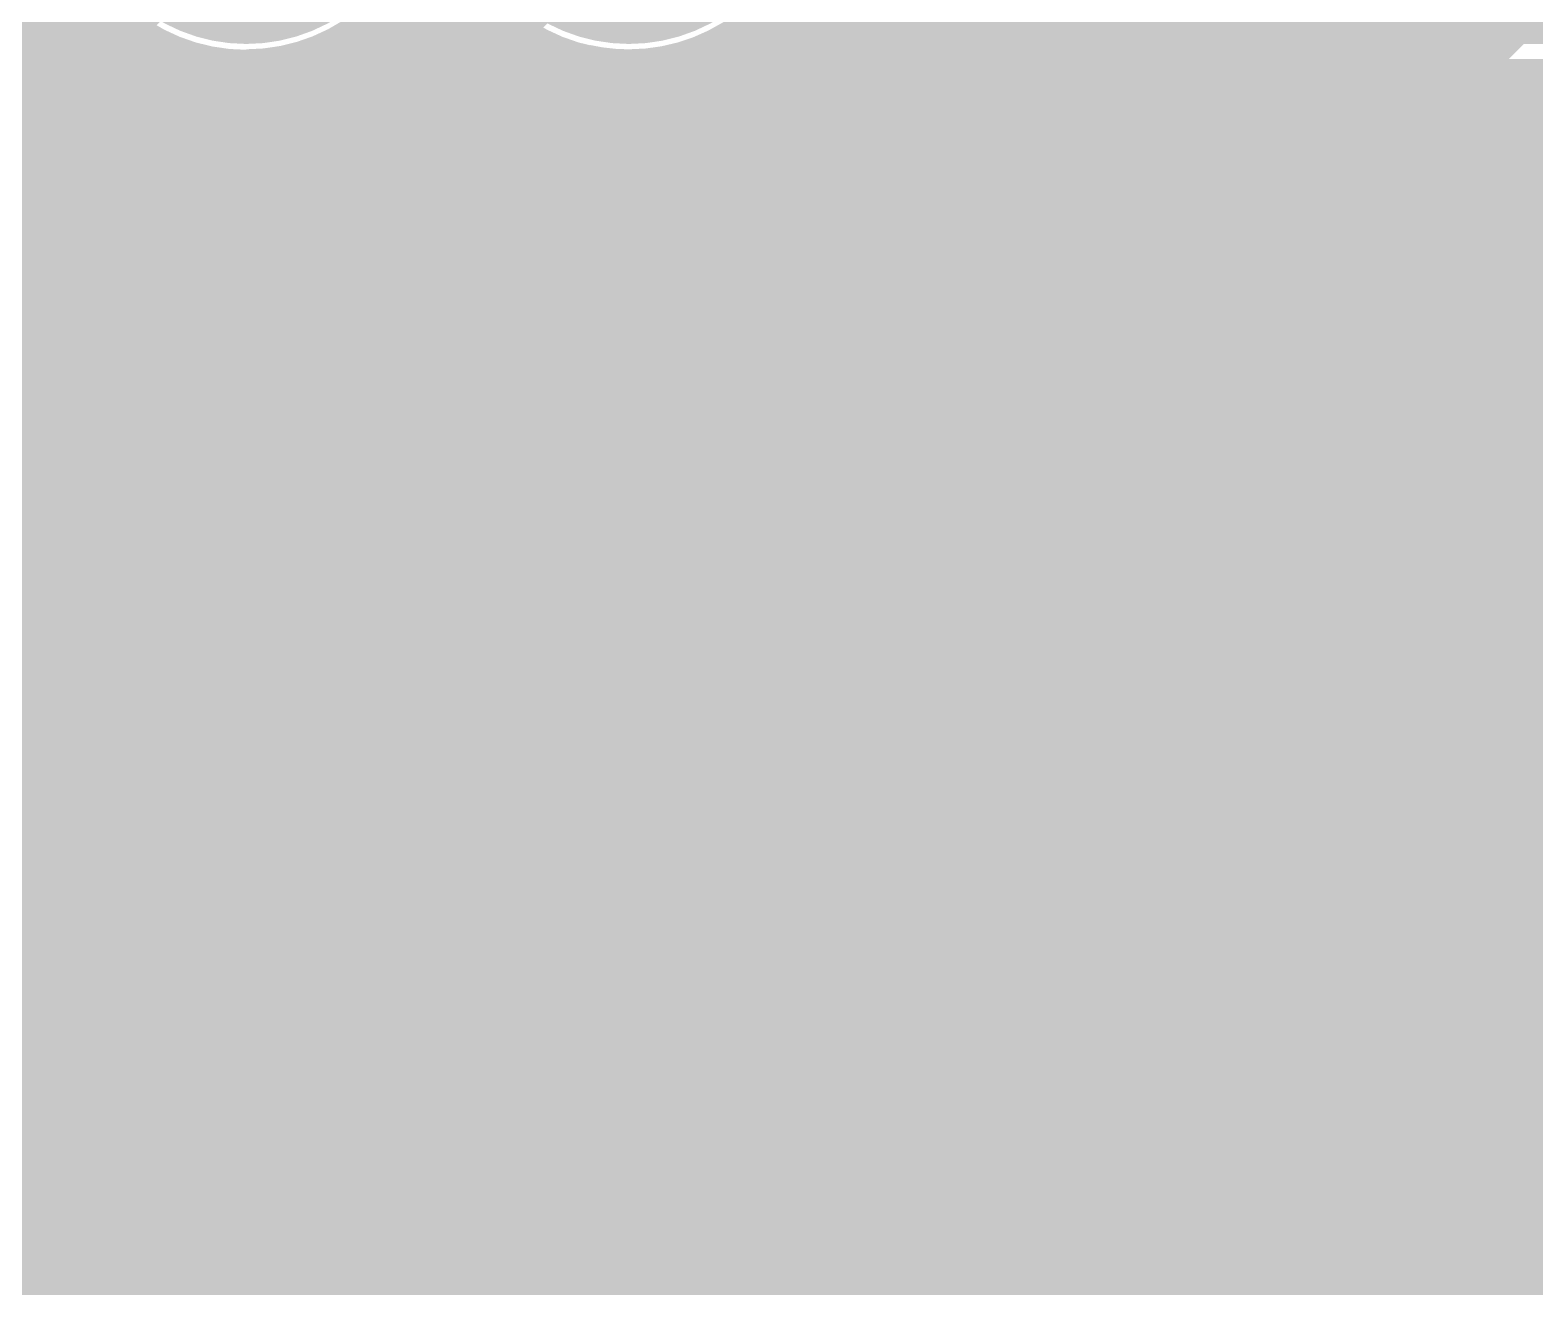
# Model space of a CAD drawing. Extents: x -72 to 72, y -47 to 50.
# Drawn here: x 0.33 to 8.19, y 40.23 to 46.8 of the extents above; entities that cross this region are included whole.
import ezdxf

# ---------------------------------------------------------------- set-up
doc = ezdxf.new("R2010")
doc.units = 0
doc.header["$MEASUREMENT"] = 0
doc.layers.get('0').update_dxf_attribs({"linetype": 'CONTINUOUS'})
for name, color, linetype in [('22-303-0_BOT', 7, 'CONTINUOUS'), ('22-303-0_DRD', 7, 'CONTINUOUS'), ('22-303-0_GND', 6, 'CONTINUOUS'), ('22-303-0_IN1', 4, 'CONTINUOUS'), ('22-303-0_IN2', 3, 'CONTINUOUS'), ('22-303-0_PWR', 5, 'CONTINUOUS'), ('22-303-0_SMB', 10, 'CONTINUOUS'), ('22-303-0_SMT', 14, 'CONTINUOUS'), ('22-303-0_SPB', 9, 'CONTINUOUS'), ('22-303-0_SPT', 12, 'CONTINUOUS'), ('22-303-0_SSB', 11, 'CONTINUOUS'), ('22-303-0_SST', 13, 'CONTINUOUS'), ('22-303-0_TOP', 8, 'CONTINUOUS'), ('THRUHOLE_TAP', 7, 'CONTINUOUS')]:
    doc.layers.add(name, color=color, linetype=linetype)

# ---------------------------------------------------------------- blocks, each defined once
blk = doc.blocks.new('RECTANGLE_5')
blk.add_solid([(0.9017, 0.508), (0.9017, -0.508), (-0.9017, 0.508), (-0.9017, -0.508)])
blk = doc.blocks.new('ROUND_44')
at = {"const_width": 0.29972}
blk.add_lwpolyline([(-0.14986, 0, 1), (0.14986, 0, 1)], format="xyb", close=True, dxfattribs=at)
blk = doc.blocks.new('ROUND_48')
at = {"const_width": 0.29972}
blk.add_lwpolyline([(-0.14986, 0, 1), (0.14986, 0, 1)], format="xyb", close=True, dxfattribs=at)
blk = doc.blocks.new('ROUND_70')
at = {"const_width": 0.89916}
blk.add_lwpolyline([(-0.44958, 0, 1), (0.44958, 0, 1)], format="xyb", close=True, dxfattribs=at)
blk = doc.blocks.new('SQUARE_71')
blk.add_solid([(0.89916, 0.89916), (0.89916, -0.89916), (-0.89916, 0.89916), (-0.89916, -0.89916)])
blk = doc.blocks.new('ROUND_81')
at = {"const_width": 0.0635}
blk.add_lwpolyline([(-0.03175, 0, 1), (0.03175, 0, 1)], format="xyb", close=True, dxfattribs=at)
blk = doc.blocks.new('ROUND_53')
at = {"const_width": 0.29972}
blk.add_lwpolyline([(-0.14986, 0, 1), (0.14986, 0, 1)], format="xyb", close=True, dxfattribs=at)
blk = doc.blocks.new('ROUND_82')
at = {"const_width": 0.50038}
blk.add_lwpolyline([(-0.25019, 0, 1), (0.25019, 0, 1)], format="xyb", close=True, dxfattribs=at)
blk = doc.blocks.new('ROUND_89')
at = {"const_width": 0.89916}
blk.add_lwpolyline([(-0.44958, 0, 1), (0.44958, 0, 1)], format="xyb", close=True, dxfattribs=at)
blk = doc.blocks.new('SQUARE_90')
blk.add_solid([(0.89916, 0.89916), (0.89916, -0.89916), (-0.89916, 0.89916), (-0.89916, -0.89916)])
blk = doc.blocks.new('RECTANGLE_3')
blk.add_solid([(1.6002, 0.8001), (1.6002, -0.8001), (-1.6002, 0.8001), (-1.6002, -0.8001)])
blk = doc.blocks.new('ROUND_95')
at = {"const_width": 0.10033}
blk.add_lwpolyline([(-0.050164, 0, 1), (0.050164, 0, 1)], format="xyb", close=True, dxfattribs=at)

msp = doc.modelspace()

# ---------------------------------------------------------------- linework, layer by layer
at = {"layer": '22-303-0_BOT'}
for points, const_width in [([(4.699, 49.403), (4.699, 32.42564)], 0.254), ([(4.9276, 49.403), (4.9276, 32.28848)], 0.254), ([(5.1562, 49.403), (5.1562, 32.5247)], 0.254), ([(5.3848, 49.403), (5.3848, 32.60344)], 0.254), ([(5.6134, 49.403), (5.6134, 32.5882)], 0.254), ([(5.842, 49.403), (5.842, 32.4739)], 0.254), ([(6.0706, 49.403), (6.0706, 31.91764)], 0.254), ([(6.2992, 49.403), (6.2992, 32.42564)], 0.254), ([(6.5278, 49.403), (6.5278, 45.0342)], 0.254), ([(6.7564, 49.403), (6.7564, 45.0342)], 0.254), ([(6.985, 49.403), (6.985, 45.0342)], 0.254), ([(7.2136, 49.403), (7.2136, 45.0342)], 0.254), ([(7.4422, 49.403), (7.4422, 45.0342)], 0.254), ([(7.6708, 49.403), (7.6708, 45.0342)], 0.254), ([(9.9949, 48.7299), (7.7851, 48.7299), (7.7851, 46.5201)], 0.254), ([(4.4704, 47.32528), (4.4704, 32.48152)], 0.254), ([(2.413, 47.17542), (2.413, 45.0342)], 0.254), ([(0.3556, 47.06874), (0.3556, 45.0342)], 0.254), ([(0.5842, 47.03826), (0.5842, 45.0342)], 0.254), ([(2.6416, 46.95952), (2.6416, 39.14648)], 0.254), ([(4.2418, 46.91888), (4.2418, 32.44596)], 0.254), ([(2.1844, 46.85792), (2.1844, 45.0342)], 0.254), ([(0.8128, 46.79188), (0.8128, 45.0342)], 0.254), ([(2.8702, 46.75124), (2.8702, 39.3827)], 0.254), ([(4.0132, 46.72838), (4.0132, 32.29864)], 0.254), ([(0.93472, 46.7106), (-0.01524, 46.7106)], 0.254), ([(1.0414, 46.65726), (1.0414, 45.0342)], 0.254), ([(1.9558, 46.69536), (1.9558, 45.0342)], 0.254), ([(2.9337, 46.7106), (1.98374, 46.7106)], 0.254), ([(7.7851, 46.7106), (3.98272, 46.7106)], 0.254), ([(1.27, 46.58868), (1.27, 45.0342)], 0.254), ([(1.4986, 46.5709), (1.4986, 45.0342)], 0.254), ([(1.7272, 46.60392), (1.7272, 45.0342)], 0.254), ([(3.0988, 46.6344), (3.0988, 39.46144)], 0.254), ([(3.3274, 46.57852), (3.3274, 39.4462)], 0.254), ([(3.556, 46.57598), (3.556, 39.3319)], 0.254), ([(3.7846, 46.6217), (3.7846, 29.69768)], 0.254), ([(9.9949, 46.5201), (7.7851, 46.5201)], 0.254), ([(7.8994, 46.5201), (7.8994, 45.0342)], 0.254), ([(8.128, 46.5201), (8.128, 45.0342)], 0.254), ([(17.8181, 46.482), (-10.47496, 46.482)], 0.254), ([(17.58188, 46.2534), (-10.70356, 46.2534)], 0.254), ([(8.65886, 46.0248), (-10.93216, 46.0248)], 0.254), ([(8.382, 45.7962), (-11.22426, 45.7962)], 0.254), ([(7.62, 45.466), (7.62, 44.2214)], 0.635), ([(8.2931, 45.5676), (-11.82878, 45.5676)], 0.254), ([(8.29818, 45.339), (-11.72718, 45.339)], 0.254), ([(8.39978, 45.1104), (-11.7221, 45.1104)], 0.254), ([(2.4765, 45.0342), (0.0635, 45.0342)], 0.254), ([(1.27, 45.0342), (1.27, 44.2214)], 0.254), ([(2.4765, 45.0342), (2.4765, 43.4086)], 0.254), ([(8.46582, 45.0342), (6.4135, 45.0342)], 0.254), ([(6.4135, 45.0342), (6.4135, 43.4086)], 0.254), ([(7.62, 45.0342), (7.62, 44.2214)], 0.254), ([(6.4135, 44.8818), (2.4765, 44.8818)], 0.254), ([(6.4135, 44.6532), (2.4765, 44.6532)], 0.254), ([(7.62, 44.2214), (1.27, 44.2214)], 0.635), ([(6.4135, 44.4246), (2.4765, 44.4246)], 0.254), ([(0.0635, 44.2214), (1.27, 44.2214)], 0.254), ([(2.4765, 44.2214), (1.27, 44.2214)], 0.254), ([(1.27, 43.4086), (1.27, 44.2214)], 0.254), ([(6.4135, 44.2214), (7.62, 44.2214)], 0.254), ([(7.62, 43.4086), (7.62, 44.2214)], 0.254), ([(6.4135, 44.196), (2.4765, 44.196)], 0.254), ([(6.4135, 43.9674), (2.4765, 43.9674)], 0.254), ([(6.4135, 43.7388), (2.4765, 43.7388)], 0.254), ([(6.4135, 43.5102), (2.4765, 43.5102)], 0.254), ([(2.4765, 43.4086), (0.0635, 43.4086)], 0.254), ([(0.3556, 43.4086), (0.3556, 41.6814)], 0.254), ([(0.5842, 43.4086), (0.5842, 41.6814)], 0.254), ([(0.8128, 43.4086), (0.8128, 41.6814)], 0.254), ([(1.0414, 43.4086), (1.0414, 41.6814)], 0.254), ([(1.27, 43.4086), (1.27, 41.6814)], 0.254), ([(1.4986, 43.4086), (1.4986, 41.6814)], 0.254), ([(1.7272, 43.4086), (1.7272, 41.6814)], 0.254), ([(1.9558, 43.4086), (1.9558, 41.6814)], 0.254), ([(2.1844, 43.4086), (2.1844, 41.6814)], 0.254), ([(2.413, 43.4086), (2.413, 41.6814)], 0.254), ([(8.8265, 43.4086), (6.4135, 43.4086)], 0.254), ([(6.5278, 43.4086), (6.5278, 41.6814)], 0.254), ([(6.7564, 43.4086), (6.7564, 41.6814)], 0.254), ([(6.985, 43.4086), (6.985, 41.6814)], 0.254), ([(7.2136, 43.4086), (7.2136, 41.6814)], 0.254), ([(7.4422, 43.4086), (7.4422, 41.6814)], 0.254), ([(7.6708, 43.4086), (7.6708, 41.6814)], 0.254), ([(7.8994, 43.4086), (7.8994, 41.6814)], 0.254), ([(8.128, 43.4086), (8.128, 41.6814)], 0.254), ([(16.77416, 43.2816), (-1.87452, 43.2816)], 0.254), ([(16.83258, 43.053), (-10.83818, 43.053)], 0.254), ([(16.91132, 42.8244), (-10.8331, 42.8244)], 0.254), ([(17.00784, 42.5958), (-10.922, 42.5958)], 0.254), ([(17.12722, 42.3672), (-11.19886, 42.3672)], 0.254), ([(17.26946, 42.1386), (-14.9098, 42.1386)], 0.254), ([(17.43964, 41.91), (-15.0241, 41.91)], 0.254), ([(17.64538, 41.6814), (-0.18796, 41.6814)], 0.254), ([(2.4765, 41.6814), (0.0635, 41.6814)], 0.254), ([(2.4765, 41.6814), (2.4765, 40.0558)], 0.254), ([(6.4135, 41.6814), (6.4135, 40.0558)], 0.254), ([(8.8265, 41.6814), (6.4135, 41.6814)], 0.254), ([(6.4135, 41.4528), (2.4765, 41.4528)], 0.254), ([(6.4135, 41.2242), (2.4765, 41.2242)], 0.254), ([(6.4135, 40.9956), (2.4765, 40.9956)], 0.254), ([(1.27, 40.8686), (0.0254, 39.624), (-2.286, 39.624)], 0.381), ([(7.62, 40.8686), (9.652, 40.8686)], 0.381), ([(6.4135, 40.767), (2.4765, 40.767)], 0.254), ([(6.4135, 40.5384), (2.4765, 40.5384)], 0.254), ([(6.4135, 40.3098), (2.4765, 40.3098)], 0.254)]:
    msp.add_lwpolyline(points, dxfattribs=dict(at, const_width=const_width))
at = {"layer": '22-303-0_BOT', "const_width": 0.254}
for points in [[(3.45948, 46.5709, 0.4142136), (4.51358, 47.625)], [(-0.54102, 46.5709, 0.3224026), (0.45974, 47.28972)], [(0.45974, 47.28972, 0.3224026), (1.4605, 46.56836)], [(1.4605, 46.5709, 0.3221914), (2.45872, 47.28972)], [(2.45872, 47.28972, 0.3224026), (3.45948, 46.56836)], [(8.89, 46.07052, 0.4142136), (8.28548, 45.466)], [(8.28548, 45.466, 0.2012268), (8.46636, 45.03475)]]:
    msp.add_lwpolyline(points, format="xyb", dxfattribs=at)
at = {"layer": '22-303-0_DRD', "const_width": 0.254}
for points in [[(4.445, 46.355), (3.175, 45.085)], [(4.445, 45.085), (3.175, 46.355)], [(5.842, 46.355), (4.572, 45.085)], [(5.842, 45.085), (4.572, 46.355)], [(8.255, 46.101), (6.985, 44.831)], [(8.255, 44.831), (6.985, 46.101)], [(10.795, 44.831), (9.525, 46.101), (8.255, 44.831)], [(9.525, 44.831), (8.255, 46.101)], [(5.969, 43.18), (4.699, 41.91)], [(5.969, 41.91), (4.699, 43.18)], [(3.556, 41.656), (2.286, 40.386)], [(3.556, 40.386), (2.286, 41.656)], [(4.572, 41.656), (3.302, 40.386)], [(4.572, 40.386), (3.302, 41.656)], [(5.715, 41.656), (4.445, 40.386)], [(5.715, 40.386), (4.445, 41.656)]]:
    msp.add_lwpolyline(points, dxfattribs=at)
at = {"layer": '22-303-0_IN1'}
for points, const_width in [([(16.51, 46.355), (-14.66596, 46.355)], 0.254), ([(0.2286, 46.355), (0.2286, 40.513)], 0.254), ([(0.4572, 46.355), (0.4572, 40.513)], 0.254), ([(0.6858, 46.355), (0.6858, 40.513)], 0.254), ([(0.9144, 46.355), (0.9144, 40.513)], 0.254), ([(1.143, 46.355), (1.143, 40.513)], 0.254), ([(1.3716, 46.355), (1.3716, 40.513)], 0.254), ([(1.6002, 46.355), (1.6002, 40.513)], 0.254), ([(1.8288, 46.355), (1.8288, 40.513)], 0.254), ([(2.0574, 46.355), (2.0574, 40.513)], 0.254), ([(2.286, 46.355), (2.286, 40.513)], 0.254), ([(2.5146, 46.355), (2.5146, 41.46804)], 0.254), ([(2.7432, 46.355), (2.7432, 41.59758)], 0.254), ([(2.9718, 46.355), (2.9718, 41.62298)], 0.254), ([(3.2004, 46.355), (3.2004, 41.55694)], 0.254), ([(3.429, 46.355), (3.429, 46.1899)], 0.254), ([(3.6576, 46.355), (3.6576, 46.3042)], 0.254), ([(3.8862, 46.355), (3.8862, 46.31944)], 0.254), ([(4.1148, 46.355), (4.1148, 46.2407)], 0.254), ([(4.3434, 46.355), (4.3434, 46.00448)], 0.254), ([(4.572, 46.355), (4.572, 41.34866)], 0.254), ([(4.8006, 46.355), (4.8006, 46.16704)], 0.254), ([(5.0292, 46.355), (5.0292, 46.29658)], 0.254), ([(5.2578, 46.355), (5.2578, 46.32198)], 0.254), ([(5.4864, 46.355), (5.4864, 46.25594)], 0.254), ([(5.715, 46.355), (5.715, 46.04766)], 0.254), ([(5.9436, 46.355), (5.9436, 40.513)], 0.254), ([(6.1722, 46.355), (6.1722, 40.513)], 0.254), ([(6.4008, 46.355), (6.4008, 40.513)], 0.254), ([(6.6294, 46.355), (6.6294, 40.513)], 0.254), ([(6.858, 46.355), (6.858, 40.513)], 0.254), ([(7.0866, 46.355), (7.0866, 45.75048)], 0.254), ([(7.3152, 46.355), (7.3152, 45.9867)], 0.254), ([(7.5438, 46.355), (7.5438, 46.06544)], 0.254), ([(7.7724, 46.355), (7.7724, 46.0502)], 0.254), ([(8.001, 46.355), (8.001, 45.9359)], 0.254), ([(8.2296, 46.355), (8.2296, 40.513)], 0.254), ([(3.65506, 46.3042), (-14.71676, 46.3042)], 0.254), ([(5.05206, 46.3042), (3.96494, 46.3042)], 0.254), ([(16.51, 46.3042), (5.36194, 46.3042)], 0.254), ([(3.31978, 46.0756), (-14.859, 46.0756)], 0.254), ([(4.71678, 46.0756), (4.29768, 46.0756)], 0.254), ([(16.51, 46.0756), (5.69468, 46.0756)], 0.254), ([(3.21818, 45.847), (-5.89534, 45.847)], 0.254), ([(4.61518, 45.847), (4.40182, 45.847)], 0.254), ([(7.1501, 45.847), (5.79882, 45.847)], 0.254), ([(12.8651, 45.847), (8.0899, 45.847)], 0.254), ([(3.2131, 45.6184), (-5.68706, 45.6184)], 0.254), ([(4.6101, 45.6184), (4.40436, 45.6184)], 0.254), ([(7.0358, 45.6184), (5.80136, 45.6184)], 0.254), ([(12.7508, 45.6184), (8.2042, 45.6184)], 0.254), ([(3.302, 45.3898), (-5.62102, 45.3898)], 0.254), ([(4.699, 45.3898), (4.31546, 45.3898)], 0.254), ([(4.3434, 45.43552), (4.3434, 41.46804)], 0.254), ([(7.02056, 45.3898), (5.71246, 45.3898)], 0.254), ([(5.715, 45.39234), (5.715, 43.0149)], 0.254), ([(12.73556, 45.3898), (8.21944, 45.3898)], 0.254), ([(3.429, 45.2501), (3.429, 41.34866)], 0.254), ([(4.8006, 45.27296), (4.8006, 42.82948)], 0.254), ([(3.57886, 45.1612), (-5.64388, 45.1612)], 0.254), ([(4.97586, 45.1612), (4.04114, 45.1612)], 0.254), ([(4.1148, 45.19676), (4.1148, 41.59758)], 0.254), ([(7.09676, 45.1612), (5.43814, 45.1612)], 0.254), ([(5.4864, 45.18406), (5.4864, 43.1292)], 0.254), ([(7.0866, 45.18152), (7.0866, 40.513)], 0.254), ([(12.81176, 45.1612), (8.1407, 45.1612)], 0.254), ([(3.6576, 45.1358), (3.6576, 41.55694)], 0.254), ([(3.8862, 45.12056), (3.8862, 41.62298)], 0.254), ([(5.0292, 45.14088), (5.0292, 43.0657)], 0.254), ([(5.2578, 45.11802), (5.2578, 43.14444)], 0.254), ([(8.001, 44.9961), (8.001, 40.513)], 0.254), ([(7.33552, 44.9326), (-5.77596, 44.9326)], 0.254), ([(7.3152, 44.94276), (7.3152, 40.513)], 0.254), ([(13.05052, 44.9326), (7.90448, 44.9326)], 0.254), ([(7.5438, 44.86656), (7.5438, 40.513)], 0.254), ([(7.7724, 44.8818), (7.7724, 40.513)], 0.254), ([(14.65834, 44.704), (-14.859, 44.704)], 0.254), ([(10.16, 44.196), (9.144, 44.196), (-1.016, 44.196), (-11.684, 44.196)], 1.27), ([(10.16, 44.196), (9.144, 44.196), (-1.016, 44.196)], 1.27), ([(10.16, 44.196), (9.144, 44.196), (-1.016, 44.196)], 1.27), ([(14.45006, 44.4754), (-14.859, 44.4754)], 0.254), ([(14.38402, 44.2468), (-14.859, 44.2468)], 0.254), ([(14.40688, 44.0182), (-14.859, 44.0182)], 0.254), ([(14.53896, 43.7896), (-14.859, 43.7896)], 0.254), ([(16.51, 43.561), (-14.859, 43.561)], 0.254), ([(16.51, 43.3324), (-5.52196, 43.3324)], 0.254), ([(5.10286, 43.1038), (-5.38988, 43.1038)], 0.254), ([(16.51, 43.1038), (5.56514, 43.1038)], 0.254), ([(4.826, 42.8752), (-5.36702, 42.8752)], 0.254), ([(16.51, 42.8752), (5.83946, 42.8752)], 0.254), ([(4.7371, 42.6466), (-5.43306, 42.6466)], 0.254), ([(16.51, 42.6466), (5.92836, 42.6466)], 0.254), ([(4.74218, 42.418), (-5.64134, 42.418)], 0.254), ([(16.51, 42.418), (5.92582, 42.418)], 0.254), ([(4.8006, 42.26052), (4.8006, 41.55694)], 0.254), ([(4.84378, 42.1894), (-5.68452, 42.1894)], 0.254), ([(16.51, 42.1894), (5.82168, 42.1894)], 0.254), ([(5.0292, 42.02176), (5.0292, 41.62298)], 0.254), ([(5.715, 42.0751), (5.715, 40.513)], 0.254), ([(5.17906, 41.9608), (-5.44576, 41.9608)], 0.254), ([(5.2578, 41.94556), (5.2578, 41.59758)], 0.254), ([(5.4864, 41.9608), (5.4864, 41.46804)], 0.254), ([(16.51, 41.9608), (5.48894, 41.9608)], 0.254), ([(16.51, 41.7322), (-5.36956, 41.7322)], 0.254), ([(2.55778, 41.5036), (-5.3848, 41.5036)], 0.254), ([(3.57378, 41.5036), (3.28422, 41.5036)], 0.254), ([(4.71678, 41.5036), (4.30022, 41.5036)], 0.254), ([(16.51, 41.5036), (5.44322, 41.5036)], 0.254), ([(2.37236, 41.275), (-5.4991, 41.275)], 0.254), ([(4.53136, 41.275), (4.48564, 41.275)], 0.254), ([(9.20496, 41.275), (5.62864, 41.275)], 0.254), ([(2.31648, 41.0464), (-6.6421, 41.0464)], 0.254), ([(9.07288, 41.0464), (5.68452, 41.0464)], 0.254), ([(2.35204, 40.8178), (-6.731, 40.8178)], 0.254), ([(9.05002, 40.8178), (5.64896, 40.8178)], 0.254), ([(2.49682, 40.5892), (-7.00786, 40.5892)], 0.254), ([(9.11606, 40.5892), (5.50164, 40.5892)], 0.254), ([(2.59334, 40.513), (-9.8171, 40.513)], 0.254), ([(2.5146, 40.57396), (2.5146, 40.513)], 0.254), ([(9.16178, 40.513), (5.40766, 40.513)], 0.254), ([(5.4864, 40.57396), (5.4864, 40.513)], 0.254)]:
    msp.add_lwpolyline(points, dxfattribs=dict(at, const_width=const_width))
at = {"layer": '22-303-0_IN1', "const_width": 0.254}
for points in [[(3.81, 46.32452, 0.4142136), (3.20548, 45.72)], [(4.41452, 45.72, 0.4142136), (3.81, 46.32452)], [(5.207, 46.32452, 0.4142136), (4.60248, 45.72)], [(5.81152, 45.72, 0.4142136), (5.207, 46.32452)], [(7.62, 46.07052, 0.4142136), (7.01548, 45.466)], [(8.22452, 45.466, 0.4142136), (7.62, 46.07052)], [(3.20548, 45.72, 0.4142136), (3.81, 45.11548)], [(3.81, 45.11548, 0.4142136), (4.41452, 45.72)], [(4.60248, 45.72, 0.4142136), (5.207, 45.11548)], [(5.207, 45.11548, 0.4142136), (5.81152, 45.72)], [(7.01548, 45.466, 0.4142136), (7.62, 44.86148)], [(7.62, 44.86148, 0.4142136), (8.22452, 45.466)], [(5.334, 43.14952, 0.4142136), (4.72948, 42.545)], [(5.93852, 42.545, 0.4142136), (5.334, 43.14952)], [(4.72948, 42.545, 0.4142136), (5.334, 41.94048)], [(5.334, 41.94048, 0.4142136), (5.93852, 42.545)], [(2.921, 41.62552, 0.4142136), (2.31648, 41.021)], [(3.429, 41.34866, 0.2547946), (2.921, 41.62552)], [(3.937, 41.62552, 0.2547954), (3.429, 41.34866)], [(4.5085, 41.21658, 0.3206216), (3.937, 41.62552)], [(5.08, 41.62552, 0.3206225), (4.5085, 41.21658)], [(5.68452, 41.021, 0.4142136), (5.08, 41.62552)], [(2.31648, 41.021, 0.2547954), (2.59334, 40.513)], [(5.40766, 40.513, 0.2547946), (5.68452, 41.021)]]:
    msp.add_lwpolyline(points, format="xyb", dxfattribs=at)
at = {"layer": '22-303-0_IN2'}
for points, const_width in [([(4.699, 49.403), (4.699, 40.6654)], 0.254), ([(4.9276, 49.403), (4.9276, 40.6654)], 0.254), ([(5.1562, 49.403), (5.1562, 40.6654)], 0.254), ([(5.3848, 49.403), (5.3848, 40.6654)], 0.254), ([(5.6134, 49.403), (5.6134, 40.6654)], 0.254), ([(5.842, 49.403), (5.842, 40.6654)], 0.254), ([(6.0706, 49.403), (6.0706, 40.6654)], 0.254), ([(6.2992, 49.403), (6.2992, 40.6654)], 0.254), ([(6.5278, 49.403), (6.5278, 40.6654)], 0.254), ([(6.7564, 49.403), (6.7564, 40.6654)], 0.254), ([(6.985, 49.403), (6.985, 40.6654)], 0.254), ([(7.2136, 49.403), (7.2136, 40.6654)], 0.254), ([(7.4422, 49.403), (7.4422, 40.6654)], 0.254), ([(7.6708, 49.403), (7.6708, 40.6654)], 0.254), ([(9.9949, 48.7299), (7.7851, 48.7299), (7.7851, 46.5201)], 0.254), ([(4.4704, 47.32528), (4.4704, 40.6654)], 0.254), ([(2.413, 47.17542), (2.413, 40.6654)], 0.254), ([(0.3556, 47.06874), (0.3556, 40.6654)], 0.254), ([(0.5842, 47.03826), (0.5842, 40.6654)], 0.254), ([(2.6416, 46.95952), (2.6416, 40.6654)], 0.254), ([(4.2418, 46.91888), (4.2418, 40.6654)], 0.254), ([(2.1844, 46.85792), (2.1844, 40.6654)], 0.254), ([(0.8128, 46.79188), (0.8128, 40.6654)], 0.254), ([(2.8702, 46.75124), (2.8702, 40.6654)], 0.254), ([(4.0132, 46.72838), (4.0132, 40.6654)], 0.254), ([(0.93472, 46.7106), (-0.01524, 46.7106)], 0.254), ([(1.0414, 46.65726), (1.0414, 40.6654)], 0.254), ([(1.9558, 46.69536), (1.9558, 40.6654)], 0.254), ([(2.9337, 46.7106), (1.98374, 46.7106)], 0.254), ([(7.7851, 46.7106), (3.98272, 46.7106)], 0.254), ([(1.27, 46.58868), (1.27, 40.6654)], 0.254), ([(1.4986, 46.5709), (1.4986, 40.6654)], 0.254), ([(1.7272, 46.60392), (1.7272, 40.6654)], 0.254), ([(3.0988, 46.6344), (3.0988, 40.6654)], 0.254), ([(3.3274, 46.57852), (3.3274, 40.6654)], 0.254), ([(3.556, 46.57598), (3.556, 40.6654)], 0.254), ([(3.7846, 46.6217), (3.7846, 40.6654)], 0.254), ([(9.9949, 46.5201), (7.7851, 46.5201)], 0.254), ([(7.8994, 46.5201), (7.8994, 40.6654)], 0.254), ([(8.128, 46.5201), (8.128, 40.6654)], 0.254), ([(17.8181, 46.482), (-15.7607, 46.482)], 0.254), ([(17.58188, 46.2534), (-15.7607, 46.2534)], 0.254), ([(8.65886, 46.0248), (-15.7607, 46.0248)], 0.254), ([(8.382, 45.7962), (-12.16406, 45.7962)], 0.254), ([(8.2931, 45.5676), (-11.82878, 45.5676)], 0.254), ([(8.29818, 45.339), (-11.72718, 45.339)], 0.254), ([(8.39978, 45.1104), (-11.7221, 45.1104)], 0.254), ([(8.73506, 44.8818), (-11.811, 44.8818)], 0.254), ([(8.74776, 44.6532), (-0.61976, 44.6532)], 0.254), ([(8.5852, 44.4246), (-0.4572, 44.4246)], 0.254), ([(8.53948, 44.196), (-0.41148, 44.196)], 0.254), ([(8.5852, 43.9674), (-0.4572, 43.9674)], 0.254), ([(8.74776, 43.7388), (-0.61976, 43.7388)], 0.254), ([(16.73098, 43.5102), (-1.63576, 43.5102)], 0.254), ([(16.77416, 43.2816), (-1.87452, 43.2816)], 0.254), ([(16.83258, 43.053), (-10.83818, 43.053)], 0.254), ([(16.91132, 42.8244), (-10.8331, 42.8244)], 0.254), ([(17.00784, 42.5958), (-10.922, 42.5958)], 0.254), ([(17.12722, 42.3672), (-11.19886, 42.3672)], 0.254), ([(17.26946, 42.1386), (-14.9098, 42.1386)], 0.254), ([(17.43964, 41.91), (-15.0241, 41.91)], 0.254), ([(17.64538, 41.6814), (-0.18796, 41.6814)], 0.254), ([(9.49706, 41.4528), (-0.05588, 41.4528)], 0.254), ([(9.16178, 41.2242), (-0.03302, 41.2242)], 0.254), ([(9.06018, 40.9956), (-0.09906, 40.9956)], 0.254), ([(9.0551, 40.767), (-0.30734, 40.767)], 0.254), ([(20.574, 32.385), (21.082, 32.893), (21.082, 37.592), (19.558, 39.116), (9.525, 39.116), (8.382, 40.259), (-3.175, 40.259), (-3.683, 40.767), (-5.461, 40.767), (-5.842, 40.386), (-6.985, 40.386), (-8.001, 39.37), (-10.668, 39.37)], 0.2032), ([(8.382, 40.6654), (-3.00736, 40.6654)], 0.254)]:
    msp.add_lwpolyline(points, dxfattribs=dict(at, const_width=const_width))
at = {"layer": '22-303-0_IN2', "const_width": 0.254}
for points in [[(3.45948, 46.5709, 0.4142136), (4.51358, 47.625)], [(-0.54102, 46.5709, 0.3224026), (0.45974, 47.28972)], [(0.45974, 47.28972, 0.3224026), (1.4605, 46.56836)], [(1.4605, 46.5709, 0.3221914), (2.45872, 47.28972)], [(2.45872, 47.28972, 0.3224026), (3.45948, 46.56836)], [(8.89, 46.07052, 0.4142136), (8.28548, 45.466)], [(8.28548, 45.466, 0.4142136), (8.89, 44.86148)]]:
    msp.add_lwpolyline(points, format="xyb", dxfattribs=at)
at = {"layer": '22-303-0_SSB', "const_width": 0.1524}
for points in [[(2.667, 45.212), (-0.127, 45.212), (-0.127, 39.878), (2.667, 39.878), (2.667, 45.212)], [(9.017, 45.212), (6.223, 45.212), (6.223, 39.878), (9.017, 39.878), (9.017, 45.212)], [(5.10794, 43.74896), (5.10794, 43.39336), (4.93776, 43.27398), (4.77012, 43.27398), (4.59994, 43.39336), (4.59994, 43.74896), (5.61594, 43.74896)], [(5.10794, 43.45178), (5.61594, 43.27398)], [(5.61594, 42.43578), (5.61594, 42.91076), (4.93776, 42.43578), (4.77012, 42.43578), (4.59994, 42.4942), (4.59994, 42.8498), (4.77012, 42.91076)], [(5.10794, 41.656), (5.10794, 42.0116), (4.93776, 42.07256), (4.77012, 42.07256), (4.59994, 42.0116), (4.59994, 41.656), (4.77012, 41.59758), (4.93776, 41.59758), (5.61594, 41.8338)]]:
    msp.add_lwpolyline(points, dxfattribs=at)
at = {"layer": '22-303-0_SST'}
for points, const_width in [([(5.05968, 49.62398), (-4.73964, 49.62398), (-4.73964, 46.0248), (5.05968, 46.0248), (5.05968, 49.62398)], 0.20066), ([(16.48968, 49.62398), (6.69036, 49.62398), (6.69036, 46.0248), (16.48968, 46.0248), (16.48968, 49.62398)], 0.20066), ([(-4.73964, 48.62576), (-4.33832, 48.62576), (-4.33832, 46.42612), (4.65836, 46.42612), (4.65836, 48.62576), (5.05968, 48.62576)], 0.20066), ([(6.69036, 48.62576), (7.08914, 48.62576), (7.08914, 46.42612), (16.08836, 46.42612), (16.08836, 48.62576), (16.48968, 48.62576)], 0.20066), ([(-2.3622, 43.64228), (-2.66192, 43.64228), (-2.66192, 44.54398), (-1.36398, 45.84192), (3.93192, 45.84192), (3.93192, 43.67276), (3.62204, 43.67276)], 0.1524), ([(8.4328, 43.64228), (8.13308, 43.64228), (8.13308, 44.54398), (9.43102, 45.84192), (14.72692, 45.84192), (14.72692, 43.67276), (14.41704, 43.67276)], 0.1524), ([(5.2197, 45.4152), (5.2197, 44.94022), (4.54406, 45.17644), (4.54406, 45.29582), (5.56006, 45.29582)], 0.1524), ([(4.54406, 44.577), (4.54406, 44.33824)], 0.1524), ([(5.2197, 44.16044), (5.38988, 44.16044), (5.56006, 44.2214), (5.56006, 44.45762), (5.38988, 44.51604), (4.54406, 44.51604)], 0.1524), ([(7.50316, 44.03598), (7.50316, 43.66006)], 0.1524), ([(7.64032, 44.07154), (7.64032, 43.6245)], 0.1524), ([(7.78764, 44.00042), (7.45998, 44.00042)], 0.1524), ([(7.77748, 44.01312), (7.77748, 43.68546)], 0.1524), ([(7.8486, 43.86326), (7.40156, 43.86326)], 0.1524), ([(7.81304, 43.7261), (7.43712, 43.7261)], 0.1524), ([(6.96976, 43.12412), (6.96976, 42.64914), (6.29158, 43.12412), (6.1214, 43.12412), (5.95376, 43.0657), (5.95376, 42.7101), (6.1214, 42.64914)], 0.1524), ([(6.96976, 42.28592), (6.96976, 41.81094), (6.29158, 42.28592), (6.1214, 42.28592), (5.95376, 42.2275), (5.95376, 41.8719), (6.1214, 41.81094)], 0.1524), ([(-2.37236, 41.41724), (-2.66192, 41.41724), (-2.66192, 40.54602), (-1.36398, 39.24808), (3.93192, 39.24808), (3.93192, 41.4274), (3.59156, 41.4274)], 0.1524), ([(6.79958, 41.44772), (6.96976, 41.3893), (6.96976, 41.0337), (6.79958, 40.97274), (6.1214, 40.97274), (5.95376, 41.0337), (5.95376, 41.3893), (6.1214, 41.44772)], 0.1524), ([(8.42264, 41.41724), (8.13308, 41.41724), (8.13308, 40.54602), (9.43102, 39.24808), (14.72692, 39.24808), (14.72692, 41.4274), (14.38656, 41.4274)], 0.1524)]:
    msp.add_lwpolyline(points, dxfattribs=dict(at, const_width=const_width))
at = {"layer": '22-303-0_SST', "const_width": 0.1524}
for points in [[(0.635, 45.6946, 0.4142136), (-2.5146, 42.545)], [(3.7846, 42.545, 0.4142136), (0.635, 45.6946)], [(7.62508, 44.07154, 0.4142136), (7.40156, 43.84802)], [(7.8486, 43.84802, 0.4142136), (7.62508, 44.07154)], [(7.40156, 43.84802, 0.4142136), (7.62508, 43.6245)], [(7.62508, 43.6245, 0.4142136), (7.8486, 43.84802)], [(-2.5146, 42.545, 0.4142136), (0.635, 39.3954)], [(0.635, 39.3954, 0.4142136), (3.7846, 42.545)]]:
    msp.add_lwpolyline(points, format="xyb", dxfattribs=at)
at = {"layer": '22-303-0_TOP'}
for points, const_width in [([(4.699, 49.276), (4.699, 43.6499)], 0.254), ([(4.9276, 49.276), (4.9276, 43.6499)], 0.254), ([(5.1562, 49.276), (5.1562, 35.7124)], 0.254), ([(5.3848, 49.276), (5.3848, 35.7124)], 0.254), ([(5.6134, 49.276), (5.6134, 35.7124)], 0.254), ([(5.842, 49.276), (5.842, 35.88004)], 0.254), ([(6.0706, 49.276), (6.0706, 45.63364)], 0.254), ([(6.2992, 49.276), (6.2992, 45.86224)], 0.254), ([(6.5278, 49.276), (6.5278, 46.09084)], 0.254), ([(6.7564, 49.276), (6.7564, 46.31944)], 0.254), ([(6.985, 49.276), (6.985, 46.54804)], 0.254), ([(7.2136, 49.276), (7.2136, 46.77664)], 0.254), ([(-2.84988, 37.34054), (-2.84988, 39.17188), (-3.937, 40.259), (-3.937, 44.196), (-2.921, 45.212), (-0.889, 45.212), (1.4605, 47.5615), (1.4605, 47.625)], 0.381), ([(3.45948, 47.625), (3.45948, 47.52848), (0.381, 44.45), (0.381, 40.005), (-0.89916, 38.72484), (-0.89916, 37.34054)], 0.381), ([(8.89, 47.625), (8.763, 47.625), (6.35, 45.212), (6.35, 41.783), (9.15416, 38.97884), (9.15416, 37.34054)], 0.381), ([(7.7851, 47.34814), (6.00456, 45.56506)], 0.254), ([(4.4704, 47.32528), (4.4704, 43.6499)], 0.254), ([(4.2418, 46.91888), (4.2418, 43.6499)], 0.254), ([(4.0132, 46.72838), (4.0132, 43.6499)], 0.254), ([(7.14756, 46.7106), (3.98272, 46.7106)], 0.254), ([(3.22834, 46.5963), (0.8763, 44.24426)], 0.254), ([(3.3274, 46.57852), (3.3274, 43.6499)], 0.254), ([(3.556, 46.57598), (3.556, 43.6499)], 0.254), ([(3.7846, 46.6217), (3.7846, 43.6499)], 0.254), ([(8.35914, 46.5201), (6.8453, 45.00626)], 0.254), ([(3.0988, 46.46676), (3.0988, 43.6499)], 0.254), ([(6.91896, 46.482), (3.11404, 46.482)], 0.254), ([(6.69036, 46.2534), (2.88544, 46.2534)], 0.254), ([(8.23468, 46.2534), (8.09244, 46.2534)], 0.254), ([(8.128, 46.28896), (8.128, 46.19498)], 0.254), ([(2.8702, 46.23816), (2.8702, 43.6499)], 0.254), ([(6.46176, 46.0248), (2.65684, 46.0248)], 0.254), ([(7.9883, 46.0248), (7.86384, 46.0248)], 0.254), ([(7.8994, 46.06036), (7.8994, 43.6499)], 0.254), ([(2.6416, 46.00956), (2.6416, 43.6499)], 0.254), ([(3.13436, 42.545), (3.13436, 45.04436), (3.81, 45.72)], 0.635), ([(2.413, 45.78096), (2.413, 43.6499)], 0.254), ([(6.23316, 45.7962), (2.42824, 45.7962)], 0.254), ([(7.9502, 45.7962), (7.63524, 45.7962)], 0.254), ([(7.6708, 45.83176), (7.6708, 43.6499)], 0.254), ([(7.9502, 45.847), (7.9502, 43.6499)], 0.254), ([(2.1844, 45.55236), (2.1844, 43.6499)], 0.254), ([(6.00456, 45.5676), (2.19964, 45.5676)], 0.254), ([(7.9502, 45.5676), (7.40664, 45.5676)], 0.254), ([(7.4422, 45.60316), (7.4422, 43.6499)], 0.254), ([(1.9558, 45.32376), (1.9558, 43.6499)], 0.254), ([(5.86994, 45.339), (1.97104, 45.339)], 0.254), ([(7.9502, 45.339), (7.17804, 45.339)], 0.254), ([(7.2136, 45.37456), (7.2136, 43.6499)], 0.254), ([(5.8547, 45.212), (5.8547, 41.783)], 0.254), ([(1.7272, 45.09516), (1.7272, 43.6499)], 0.254), ([(5.8547, 45.1104), (1.74244, 45.1104)], 0.254), ([(7.9502, 45.1104), (6.94944, 45.1104)], 0.254), ([(6.985, 45.14596), (6.985, 41.84904)], 0.254), ([(6.8453, 45.00626), (6.8453, 41.98874)], 0.254), ([(1.4986, 44.86656), (1.4986, 43.6499)], 0.254), ([(5.8547, 44.8818), (1.51384, 44.8818)], 0.254), ([(7.9502, 44.8818), (6.8453, 44.8818)], 0.254), ([(1.27, 44.63796), (1.27, 43.6499)], 0.254), ([(5.8547, 44.6532), (1.28524, 44.6532)], 0.254), ([(7.9502, 44.6532), (6.8453, 44.6532)], 0.254), ([(1.0414, 44.40936), (1.0414, 40.1574)], 0.254), ([(5.8547, 44.4246), (1.05664, 44.4246)], 0.254), ([(7.9502, 44.4246), (6.8453, 44.4246)], 0.254), ([(0.8763, 44.24426), (0.8763, 40.132)], 0.254), ([(5.8547, 44.196), (0.8763, 44.196)], 0.254), ([(7.9502, 44.196), (6.8453, 44.196)], 0.254), ([(5.8547, 43.9674), (0.8763, 43.9674)], 0.254), ([(7.9502, 43.9674), (6.8453, 43.9674)], 0.254), ([(5.8547, 43.7388), (0.8763, 43.7388)], 0.254), ([(7.9502, 43.7388), (6.8453, 43.7388)], 0.254), ([(1.22936, 43.6499), (1.22936, 41.4401)], 0.254), ([(5.03936, 43.6499), (1.22936, 43.6499)], 0.254), ([(3.13436, 43.6499), (3.13436, 42.545)], 0.254), ([(5.03936, 43.6499), (5.03936, 41.4401)], 0.254), ([(7.02564, 43.6499), (7.02564, 41.8084)], 0.254), ([(7.9502, 43.6499), (7.02564, 43.6499)], 0.254), ([(1.22936, 43.5102), (0.8763, 43.5102)], 0.254), ([(5.8547, 43.5102), (5.03936, 43.5102)], 0.254), ([(7.02564, 43.5102), (6.8453, 43.5102)], 0.254), ([(1.22936, 43.2816), (0.8763, 43.2816)], 0.254), ([(5.8547, 43.2816), (5.03936, 43.2816)], 0.254), ([(7.02564, 43.2816), (6.8453, 43.2816)], 0.254), ([(1.22936, 43.053), (0.8763, 43.053)], 0.254), ([(5.8547, 43.053), (5.03936, 43.053)], 0.254), ([(7.02564, 43.053), (6.8453, 43.053)], 0.254), ([(1.22936, 42.8244), (0.8763, 42.8244)], 0.254), ([(5.8547, 42.8244), (5.03936, 42.8244)], 0.254), ([(7.02564, 42.8244), (6.8453, 42.8244)], 0.254), ([(1.22936, 42.5958), (0.8763, 42.5958)], 0.254), ([(5.8547, 42.5958), (5.03936, 42.5958)], 0.254), ([(7.02564, 42.5958), (6.8453, 42.5958)], 0.254), ([(1.22936, 42.545), (3.13436, 42.545)], 0.254), ([(5.03936, 42.545), (3.13436, 42.545)], 0.254), ([(3.13436, 41.4401), (3.13436, 42.545)], 0.254), ([(1.22936, 42.3672), (0.8763, 42.3672)], 0.254), ([(5.8547, 42.3672), (5.03936, 42.3672)], 0.254), ([(7.02564, 42.3672), (6.8453, 42.3672)], 0.254), ([(1.22936, 42.1386), (0.8763, 42.1386)], 0.254), ([(5.8547, 42.1386), (5.03936, 42.1386)], 0.254), ([(7.02564, 42.1386), (6.8453, 42.1386)], 0.254), ([(6.8453, 41.98874), (7.02564, 41.8084)], 0.254), ([(1.22936, 41.91), (0.8763, 41.91)], 0.254), ([(5.8547, 41.91), (5.03936, 41.91)], 0.254), ([(7.02564, 41.91), (6.92404, 41.91)], 0.254), ([(1.22936, 41.6814), (0.8763, 41.6814)], 0.254), ([(5.86486, 41.6814), (5.03936, 41.6814)], 0.254), ([(5.97916, 41.4528), (0.8763, 41.4528)], 0.254), ([(5.03936, 41.4401), (1.22936, 41.4401)], 0.254), ([(1.27, 41.4401), (1.27, 40.1574)], 0.254), ([(1.4986, 41.4401), (1.4986, 40.1574)], 0.254), ([(1.7272, 41.4401), (1.7272, 40.1574)], 0.254), ([(1.9558, 41.4401), (1.9558, 40.1574)], 0.254), ([(2.1844, 41.4401), (2.1844, 40.1574)], 0.254), ([(2.413, 41.4401), (2.413, 40.1574)], 0.254), ([(2.6416, 41.4401), (2.6416, 40.1574)], 0.254), ([(2.8702, 41.4401), (2.8702, 40.1574)], 0.254), ([(3.0988, 41.4401), (3.0988, 40.1574)], 0.254), ([(3.3274, 41.4401), (3.3274, 40.12692)], 0.254), ([(3.556, 41.4401), (3.556, 39.94404)], 0.254), ([(3.7846, 41.4401), (3.7846, 39.71544)], 0.254), ([(4.0132, 41.4401), (4.0132, 39.48684)], 0.254), ([(4.2418, 41.4401), (4.2418, 39.25824)], 0.254), ([(4.4704, 41.4401), (4.4704, 39.02964)], 0.254), ([(4.699, 41.4401), (4.699, 32.42564)], 0.254), ([(4.9276, 41.4401), (4.9276, 32.28848)], 0.254), ([(6.00456, 41.4274), (8.11022, 39.32174)], 0.254), ([(6.0706, 41.36136), (6.0706, 36.10864)], 0.254), ([(6.20776, 41.2242), (0.8763, 41.2242)], 0.254), ([(6.2992, 41.13276), (6.2992, 36.33724)], 0.254), ([(6.43636, 40.9956), (0.8763, 40.9956)], 0.254), ([(6.5278, 40.90416), (6.5278, 36.54552)], 0.254), ([(6.66496, 40.767), (0.8763, 40.767)], 0.254), ([(6.7564, 40.67556), (6.7564, 36.6014)], 0.254), ([(6.89356, 40.5384), (0.8763, 40.5384)], 0.254), ([(6.985, 40.44696), (6.985, 36.6014)], 0.254), ([(7.12216, 40.3098), (0.8763, 40.3098)], 0.254), ([(7.2136, 40.21836), (7.2136, 36.6014)], 0.254), ([(3.175, 40.1574), (1.016, 40.1574)], 0.254)]:
    msp.add_lwpolyline(points, dxfattribs=dict(at, const_width=const_width))
at = {"layer": '22-303-0_TOP', "const_width": 0.254}
for points in [[(3.45948, 46.5709, 0.4142136), (4.51358, 47.625)], [(3.22834, 46.5963, 0.0553115), (3.45948, 46.57065)], [(8.382, 46.2788, 0.4142136), (7.9502, 45.847)], [(5.99948, 45.56252, 0.1989124), (5.85429, 45.212)], [(5.99948, 45.56252, 0.1989124), (5.85429, 45.212)], [(5.8547, 41.783, 0.1989124), (5.99977, 41.43277)], [(1.016, 40.1574, 0.0880888), (0.87609, 40.13256)], [(3.46202, 40.03802, 0.1989124), (3.175, 40.15691)], [(3.46202, 40.03802, 0.1989124), (3.175, 40.15691)]]:
    msp.add_lwpolyline(points, format="xyb", dxfattribs=at)

# ---------------------------------------------------------------- block references
at = {"layer": '22-303-0_BOT'}
for name, p in [('ROUND_48', (3.81, 45.72)), ('ROUND_44', (5.207, 45.72)), ('ROUND_48', (7.62, 45.466)), ('RECTANGLE_5', (1.27, 44.2214)), ('RECTANGLE_5', (7.62, 44.2214)), ('ROUND_44', (5.334, 42.545)), ('RECTANGLE_5', (1.27, 40.8686)), ('RECTANGLE_5', (7.62, 40.8686)), ('ROUND_44', (2.921, 41.021)), ('ROUND_44', (3.937, 41.021)), ('ROUND_44', (5.08, 41.021))]:
    msp.add_blockref(name, p, dxfattribs=at)
at = {"layer": '22-303-0_GND'}
for name, p in [('ROUND_70', (-0.54102, 47.625)), ('ROUND_70', (1.4605, 47.625)), ('ROUND_70', (3.45948, 47.625)), ('SQUARE_71', (8.89, 47.625)), ('ROUND_81', (3.81, 45.72)), ('ROUND_81', (5.207, 45.72)), ('ROUND_81', (7.62, 45.466)), ('ROUND_81', (5.334, 42.545)), ('ROUND_81', (2.921, 41.021)), ('ROUND_81', (3.937, 41.021)), ('ROUND_81', (5.08, 41.021))]:
    msp.add_blockref(name, p, dxfattribs=at)
at = {"layer": '22-303-0_IN1'}
for name, p in [('ROUND_53', (3.81, 45.72)), ('ROUND_44', (5.207, 45.72)), ('ROUND_53', (7.62, 45.466)), ('ROUND_44', (5.334, 42.545)), ('ROUND_44', (2.921, 41.021)), ('ROUND_44', (3.937, 41.021)), ('ROUND_44', (5.08, 41.021))]:
    msp.add_blockref(name, p, dxfattribs=at)
at = {"layer": '22-303-0_IN2'}
for name, p in [('ROUND_53', (3.81, 45.72)), ('ROUND_44', (5.207, 45.72)), ('ROUND_53', (7.62, 45.466)), ('ROUND_44', (5.334, 42.545)), ('ROUND_44', (2.921, 41.021)), ('ROUND_44', (3.937, 41.021)), ('ROUND_44', (5.08, 41.021))]:
    msp.add_blockref(name, p, dxfattribs=at)
at = {"layer": '22-303-0_PWR'}
for name, p in [('ROUND_89', (-0.54102, 47.625)), ('ROUND_89', (1.4605, 47.625)), ('ROUND_89', (3.45948, 47.625)), ('SQUARE_90', (8.89, 47.625)), ('ROUND_82', (3.81, 45.72)), ('ROUND_82', (5.207, 45.72)), ('ROUND_82', (7.62, 45.466)), ('ROUND_82', (5.334, 42.545)), ('ROUND_82', (2.921, 41.021)), ('ROUND_82', (3.937, 41.021)), ('ROUND_82', (5.08, 41.021))]:
    msp.add_blockref(name, p, dxfattribs=at)
at = {"layer": '22-303-0_SMB'}
for p in [(1.27, 44.2214), (7.62, 44.2214), (1.27, 40.8686), (7.62, 40.8686)]:
    msp.add_blockref('RECTANGLE_5', p, dxfattribs=at)
at = {"layer": '22-303-0_SMT'}
for p in [(3.13436, 42.545), (8.93064, 42.545)]:
    msp.add_blockref('RECTANGLE_3', p, dxfattribs=at)
at = {"layer": '22-303-0_SPB'}
for p in [(1.27, 44.2214), (7.62, 44.2214), (1.27, 40.8686), (7.62, 40.8686)]:
    msp.add_blockref('RECTANGLE_5', p, dxfattribs=at)
at = {"layer": '22-303-0_SPT'}
for p in [(3.13436, 42.545), (8.93064, 42.545)]:
    msp.add_blockref('RECTANGLE_3', p, dxfattribs=at)
at = {"layer": '22-303-0_TOP'}
for name, p in [('ROUND_48', (3.81, 45.72)), ('ROUND_44', (5.207, 45.72)), ('ROUND_48', (7.62, 45.466)), ('RECTANGLE_3', (3.13436, 42.545)), ('RECTANGLE_3', (8.93064, 42.545)), ('ROUND_44', (5.334, 42.545)), ('ROUND_44', (2.921, 41.021)), ('ROUND_44', (3.937, 41.021)), ('ROUND_44', (5.08, 41.021))]:
    msp.add_blockref(name, p, dxfattribs=at)
at = {"layer": 'THRUHOLE_TAP'}
for p in [(3.81, 45.72), (5.207, 45.72), (7.62, 45.466), (5.334, 42.545), (2.921, 41.021), (3.937, 41.021), (5.08, 41.021)]:
    msp.add_blockref('ROUND_95', p, dxfattribs=at)

doc.saveas('drawing.dxf')
